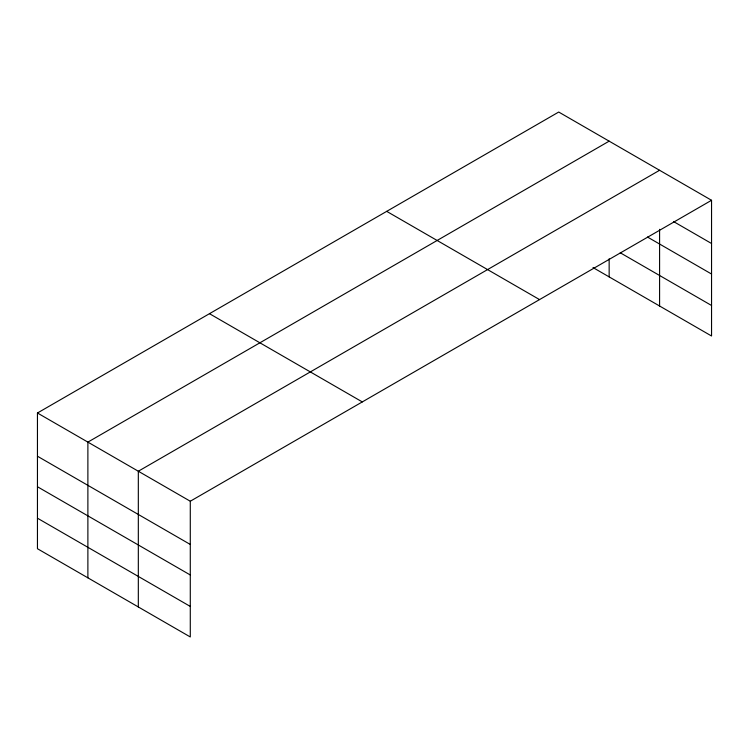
<?xml version="1.0" encoding="UTF-8"?>
<svg xmlns="http://www.w3.org/2000/svg" width="749" height="749" viewBox="0 0 749 749"><rect width="100%" height="100%" fill="white"/><g stroke="black" fill="none" stroke-linecap="round" stroke-linejoin="round"><path stroke-width="1.12" d="M659.588 229.334L659.588 306.004M593.011 267.571L711.55 336.001L711.55 200.283L558.717 112.041L37.45 412.999L37.45 548.717L190.283 636.959L190.283 501.231L37.45 412.999M609.152 141.158L87.886 442.116L87.886 577.835M659.588 170.276L138.322 471.233L138.322 606.952M190.283 501.231L711.55 200.283M673.576 221.582L711.55 243.509M647.482 237.04L711.55 274.031M620.247 252.769L711.55 305.48M386.699 211.358L539.533 299.591M209.467 313.681L362.301 401.923M37.45 456.225L190.283 544.457M37.45 486.747L190.283 574.979M37.45 518.196L190.283 606.428M609.152 258.798L609.152 276.887"/></g></svg>
